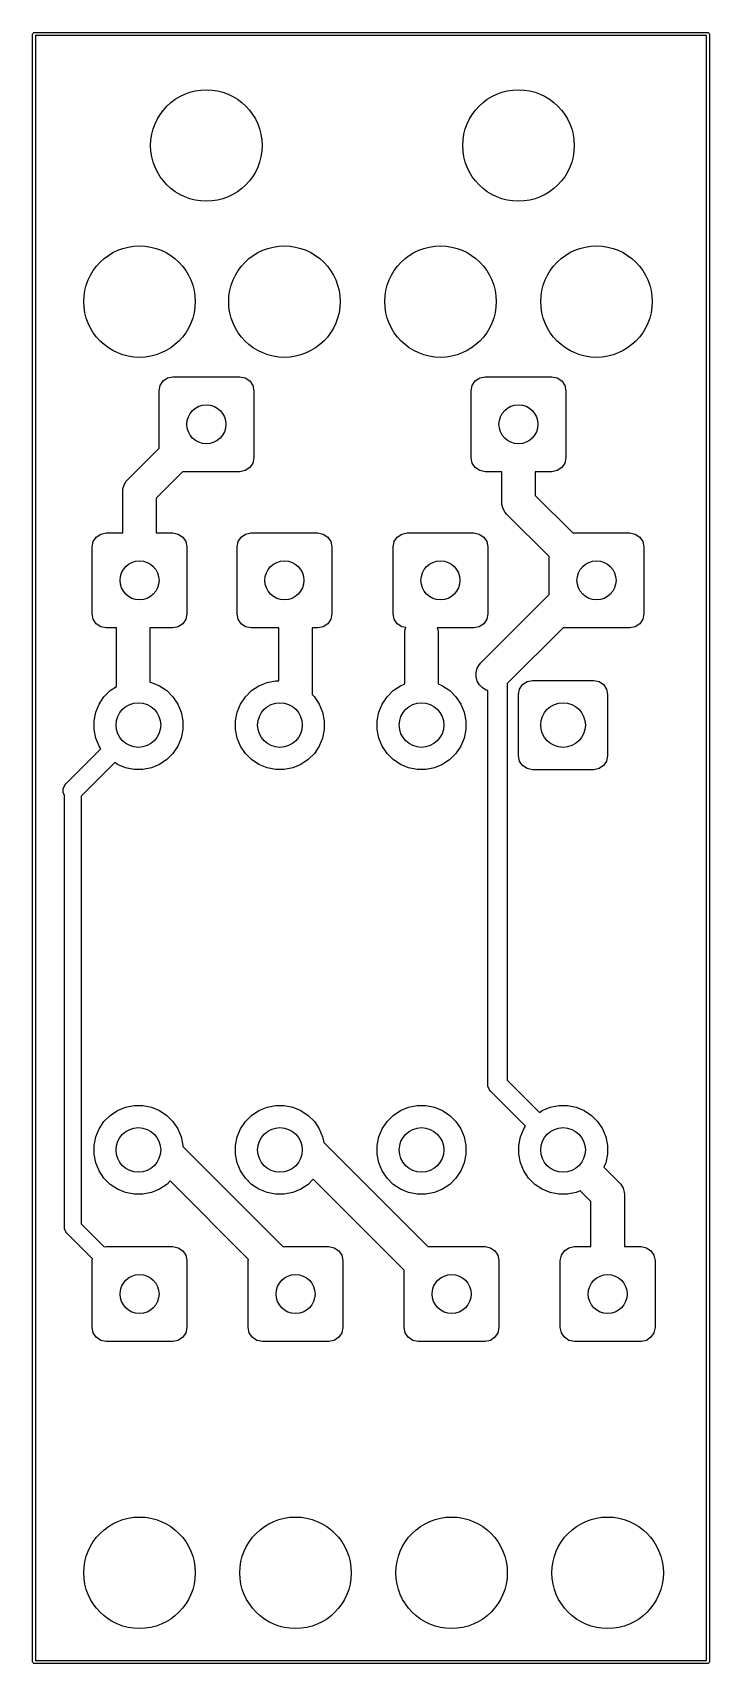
# Model space of a CAD drawing. Extents: x 131.9 to 144, y -91 to -61.8.
import ezdxf

# ---------------------------------------------------------------- set-up
doc = ezdxf.new("R2010")
doc.units = 0
doc.layers.add('BLACK', color=7, linetype='CONTINUOUS')

msp = doc.modelspace()

# ---------------------------------------------------------------- linework, layer by layer
at = {"layer": 'BLACK', "linetype": 'CONTINUOUS'}
for p, q in [((131.881736, -61.8), (131.883639, -61.790433)), ((131.881736, -91), (131.881736, -61.8)), ((131.883639, -61.790433), (131.897169, -61.776903)), ((131.897169, -61.776903), (131.906736, -61.775)), ((131.906736, -61.775), (144.000728, -61.775)), ((131.931736, -61.825), (131.931736, -90.975)), ((143.975728, -61.825), (131.931736, -61.825)), ((143.975728, -90.975), (143.975728, -61.825)), ((144.000728, -61.775), (144.010295, -61.776903)), ((144.010295, -61.776903), (144.023825, -61.790433)), ((144.023825, -61.790433), (144.025728, -61.8)), ((144.025728, -61.8), (144.025728, -91)), ((134.15, -68.2), (134.16903, -68.104329)), ((134.16903, -68.104329), (134.223223, -68.023223)), ((134.223223, -68.023223), (134.304329, -67.96903)), ((134.304329, -67.96903), (134.4, -67.95)), ((134.4, -67.95), (135.6, -67.95)), ((135.6, -67.95), (135.695671, -67.96903)), ((135.695671, -67.96903), (135.776777, -68.023223)), ((135.776777, -68.023223), (135.83097, -68.104329)), ((135.83097, -68.104329), (135.85, -68.2)), ((139.75, -68.2), (139.76903, -68.104329)), ((139.76903, -68.104329), (139.823223, -68.023223)), ((139.823223, -68.023223), (139.904329, -67.96903)), ((139.904329, -67.96903), (140, -67.95)), ((140, -67.95), (141.2, -67.95)), ((141.2, -67.95), (141.295671, -67.96903)), ((141.295671, -67.96903), (141.376777, -68.023223)), ((141.376777, -68.023223), (141.43097, -68.104329)), ((141.43097, -68.104329), (141.45, -68.2)), ((134.15, -69.225736), (134.15, -68.2)), ((135.85, -68.2), (135.85, -69.4)), ((139.75, -69.4), (139.75, -68.2)), ((141.45, -68.2), (141.45, -69.4)), ((133.587868, -69.787868), (134.15, -69.225736)), ((135.776777, -69.576777), (135.695671, -69.63097)), ((135.83097, -69.495671), (135.776777, -69.576777)), ((135.85, -69.4), (135.83097, -69.495671)), ((139.76903, -69.495671), (139.75, -69.4)), ((139.823223, -69.576777), (139.76903, -69.495671)), ((139.904329, -69.63097), (139.823223, -69.576777)), ((141.376777, -69.576777), (141.295671, -69.63097)), ((141.43097, -69.495671), (141.376777, -69.576777)), ((141.45, -69.4), (141.43097, -69.495671)), ((133.502567, -69.960842), (133.522836, -69.885195)), ((133.522836, -69.885195), (133.561994, -69.817372)), ((133.561994, -69.817372), (133.587868, -69.787868)), ((134.574264, -69.65), (134.1, -70.124264)), ((135.6, -69.65), (134.574264, -69.65)), ((135.695671, -69.63097), (135.6, -69.65)), ((140, -69.65), (139.904329, -69.63097)), ((140.3, -69.65), (140, -69.65)), ((140.3, -70.2), (140.3, -69.65)), ((141.2, -69.65), (140.9, -69.65)), ((140.9, -69.65), (140.9, -70.075736)), ((141.295671, -69.63097), (141.2, -69.65)), ((133.5, -70), (133.502567, -69.960842)), ((133.5, -70.75), (133.5, -70)), ((134.1, -70.124264), (134.1, -70.75)), ((140.9, -70.075736), (141.574264, -70.75)), ((140.302567, -70.239158), (140.3, -70.2)), ((140.322836, -70.314805), (140.302567, -70.239158)), ((140.361994, -70.382628), (140.322836, -70.314805)), ((140.387868, -70.412132), (140.361994, -70.382628)), ((141.15, -71.174264), (140.387868, -70.412132)), ((133.023223, -70.823223), (133.104329, -70.76903)), ((133.104329, -70.76903), (133.2, -70.75)), ((133.2, -70.75), (133.5, -70.75)), ((134.1, -70.75), (134.4, -70.75)), ((134.4, -70.75), (134.495671, -70.76903)), ((134.495671, -70.76903), (134.576777, -70.823223)), ((135.623223, -70.823223), (135.704329, -70.76903)), ((135.704329, -70.76903), (135.8, -70.75)), ((135.8, -70.75), (137, -70.75)), ((137, -70.75), (137.095671, -70.76903)), ((137.095671, -70.76903), (137.176777, -70.823223)), ((138.423223, -70.823223), (138.504329, -70.76903)), ((138.504329, -70.76903), (138.6, -70.75)), ((138.6, -70.75), (139.8, -70.75)), ((139.8, -70.75), (139.895671, -70.76903)), ((139.895671, -70.76903), (139.976777, -70.823223)), ((141.574264, -70.75), (142.6, -70.75)), ((142.6, -70.75), (142.695671, -70.76903)), ((142.695671, -70.76903), (142.776777, -70.823223)), ((132.95, -71), (132.96903, -70.904329)), ((132.95, -72.2), (132.95, -71)), ((132.96903, -70.904329), (133.023223, -70.823223)), ((134.576777, -70.823223), (134.63097, -70.904329)), ((134.63097, -70.904329), (134.65, -71)), ((134.65, -71), (134.65, -72.2)), ((135.55, -71), (135.56903, -70.904329)), ((135.55, -72.2), (135.55, -71)), ((135.56903, -70.904329), (135.623223, -70.823223)), ((137.176777, -70.823223), (137.23097, -70.904329)), ((137.23097, -70.904329), (137.25, -71)), ((137.25, -71), (137.25, -72.2)), ((138.35, -71), (138.36903, -70.904329)), ((138.35, -72.2), (138.35, -71)), ((138.36903, -70.904329), (138.423223, -70.823223)), ((139.976777, -70.823223), (140.03097, -70.904329)), ((140.03097, -70.904329), (140.05, -71)), ((140.05, -71), (140.05, -72.2)), ((142.776777, -70.823223), (142.83097, -70.904329)), ((142.83097, -70.904329), (142.85, -71)), ((142.85, -71), (142.85, -72.2)), ((141.15, -71.851734), (141.15, -71.174264)), ((139.92348, -73.078254), (141.15, -71.851734)), ((132.96903, -72.295671), (132.95, -72.2)), ((134.65, -72.2), (134.63097, -72.295671)), ((135.56903, -72.295671), (135.55, -72.2)), ((137.25, -72.2), (137.23097, -72.295671)), ((138.36903, -72.295671), (138.35, -72.2)), ((140.05, -72.2), (140.03097, -72.295671)), ((142.85, -72.2), (142.83097, -72.295671)), ((133.023223, -72.376777), (132.96903, -72.295671)), ((133.104329, -72.43097), (133.023223, -72.376777)), ((133.2, -72.45), (133.104329, -72.43097)), ((133.385, -72.45), (133.2, -72.45)), ((133.385, -73.501412), (133.385, -72.45)), ((134.4, -72.45), (133.985, -72.45)), ((133.985, -72.45), (133.985, -73.424031)), ((134.495671, -72.43097), (134.4, -72.45)), ((134.576777, -72.376777), (134.495671, -72.43097)), ((134.63097, -72.295671), (134.576777, -72.376777)), ((135.623223, -72.376777), (135.56903, -72.295671)), ((135.704329, -72.43097), (135.623223, -72.376777)), ((135.8, -72.45), (135.704329, -72.43097)), ((136.3, -72.45), (135.8, -72.45)), ((136.3, -73.398852), (136.3, -72.45)), ((137, -72.45), (136.9, -72.45)), ((136.9, -72.45), (136.9, -73.649077)), ((137.095671, -72.43097), (137, -72.45)), ((137.176777, -72.376777), (137.095671, -72.43097)), ((137.23097, -72.295671), (137.176777, -72.376777)), ((138.423223, -72.376777), (138.36903, -72.295671)), ((138.504329, -72.43097), (138.423223, -72.376777)), ((138.577394, -72.445503), (138.504329, -72.43097)), ((138.56, -72.54), (138.562567, -72.500842)), ((138.562567, -72.500842), (138.577394, -72.445503)), ((139.8, -72.45), (139.14381, -72.45)), ((139.14381, -72.45), (139.157433, -72.500842)), ((139.157433, -72.500842), (139.16, -72.54)), ((139.895671, -72.43097), (139.8, -72.45)), ((139.976777, -72.376777), (139.895671, -72.43097)), ((140.03097, -72.295671), (139.976777, -72.376777)), ((141.400262, -72.45), (140.399, -73.451262)), ((142.6, -72.45), (141.400262, -72.45)), ((142.695671, -72.43097), (142.6, -72.45)), ((142.776777, -72.376777), (142.695671, -72.43097)), ((142.83097, -72.295671), (142.776777, -72.376777)), ((138.56, -73.45752), (138.56, -72.54)), ((139.16, -72.54), (139.16, -73.45752)), ((139.858448, -73.175581), (139.897606, -73.107758)), ((139.897606, -73.107758), (139.92348, -73.078254)), ((136.087772, -73.429448), (136.241586, -73.398852)), ((136.241586, -73.398852), (136.3, -73.398852)), ((139.838179, -73.251228), (139.858448, -73.175581)), ((139.838179, -73.329544), (139.838179, -73.251228)), ((139.858448, -73.405191), (139.838179, -73.329544)), ((139.897606, -73.473014), (139.858448, -73.405191)), ((140.673223, -73.468223), (140.754329, -73.41403)), ((140.754329, -73.41403), (140.85, -73.395)), ((140.85, -73.395), (141.95, -73.395)), ((141.95, -73.395), (142.045671, -73.41403)), ((142.045671, -73.41403), (142.126777, -73.468223)), ((133.074463, -73.817883), (133.161592, -73.687485)), ((133.161592, -73.687485), (133.272485, -73.576592)), ((133.272485, -73.576592), (133.385, -73.501412)), ((133.985, -73.424031), (134.012228, -73.429448)), ((134.012228, -73.429448), (134.157117, -73.489463)), ((134.157117, -73.489463), (134.287515, -73.576592)), ((134.287515, -73.576592), (134.398408, -73.687485)), ((134.398408, -73.687485), (134.485537, -73.817883)), ((135.614463, -73.817883), (135.701592, -73.687485)), ((135.701592, -73.687485), (135.812485, -73.576592)), ((135.812485, -73.576592), (135.942883, -73.489463)), ((135.942883, -73.489463), (136.087772, -73.429448)), ((136.9, -73.649077), (136.938408, -73.687485)), ((136.938408, -73.687485), (137.025537, -73.817883)), ((138.154463, -73.817883), (138.241592, -73.687485)), ((138.241592, -73.687485), (138.352485, -73.576592)), ((138.352485, -73.576592), (138.482883, -73.489463)), ((138.482883, -73.489463), (138.56, -73.45752)), ((139.16, -73.45752), (139.237117, -73.489463)), ((139.237117, -73.489463), (139.367515, -73.576592)), ((139.367515, -73.576592), (139.478408, -73.687485)), ((139.478408, -73.687485), (139.565537, -73.817883)), ((139.952984, -73.528392), (139.897606, -73.473014)), ((140.020807, -73.56755), (139.952984, -73.528392)), ((140.049, -73.575104), (140.020807, -73.56755)), ((140.049, -80.639), (140.049, -73.575104)), ((140.399, -73.451262), (140.399, -80.566512)), ((140.6, -73.645), (140.61903, -73.549329)), ((140.6, -74.745), (140.6, -73.645)), ((140.61903, -73.549329), (140.673223, -73.468223)), ((142.126777, -73.468223), (142.18097, -73.549329)), ((142.18097, -73.549329), (142.2, -73.645)), ((142.2, -73.645), (142.2, -74.745)), ((132.983852, -74.116586), (133.014448, -73.962772)), ((133.014448, -73.962772), (133.074463, -73.817883)), ((134.485537, -73.817883), (134.545552, -73.962772)), ((134.545552, -73.962772), (134.576148, -74.116586)), ((135.523852, -74.116586), (135.554448, -73.962772)), ((135.554448, -73.962772), (135.614463, -73.817883)), ((137.025537, -73.817883), (137.085552, -73.962772)), ((137.085552, -73.962772), (137.116148, -74.116586)), ((138.063852, -74.116586), (138.094448, -73.962772)), ((138.094448, -73.962772), (138.154463, -73.817883)), ((139.565537, -73.817883), (139.625552, -73.962772)), ((139.625552, -73.962772), (139.656148, -74.116586)), ((132.983852, -74.273414), (132.983852, -74.116586)), ((133.014448, -74.427228), (132.983852, -74.273414)), ((134.576148, -74.273414), (134.545552, -74.427228)), ((134.576148, -74.116586), (134.576148, -74.273414)), ((135.523852, -74.273414), (135.523852, -74.116586)), ((135.554448, -74.427228), (135.523852, -74.273414)), ((137.116148, -74.273414), (137.085552, -74.427228)), ((137.116148, -74.116586), (137.116148, -74.273414)), ((138.063852, -74.273414), (138.063852, -74.116586)), ((138.094448, -74.427228), (138.063852, -74.273414)), ((139.656148, -74.273414), (139.625552, -74.427228)), ((139.656148, -74.116586), (139.656148, -74.273414)), ((133.074463, -74.572117), (133.014448, -74.427228)), ((133.106879, -74.620632), (133.074463, -74.572117)), ((134.485537, -74.572117), (134.398408, -74.702515)), ((134.545552, -74.427228), (134.485537, -74.572117)), ((135.614463, -74.572117), (135.554448, -74.427228)), ((135.701592, -74.702515), (135.614463, -74.572117)), ((137.025537, -74.572117), (136.938408, -74.702515)), ((137.085552, -74.427228), (137.025537, -74.572117)), ((138.154463, -74.572117), (138.094448, -74.427228)), ((138.241592, -74.702515), (138.154463, -74.572117)), ((139.565537, -74.572117), (139.478408, -74.702515)), ((139.625552, -74.427228), (139.565537, -74.572117)), ((132.480256, -75.247256), (133.106879, -74.620632)), ((133.354367, -74.86812), (132.754, -75.468488)), ((133.402883, -74.900537), (133.354367, -74.86812)), ((134.287515, -74.813408), (134.157117, -74.900537)), ((134.398408, -74.702515), (134.287515, -74.813408)), ((135.812485, -74.813408), (135.701592, -74.702515)), ((135.942883, -74.900537), (135.812485, -74.813408)), ((136.827515, -74.813408), (136.697117, -74.900537)), ((136.938408, -74.702515), (136.827515, -74.813408)), ((138.352485, -74.813408), (138.241592, -74.702515)), ((138.482883, -74.900537), (138.352485, -74.813408)), ((139.367515, -74.813408), (139.237117, -74.900537)), ((139.478408, -74.702515), (139.367515, -74.813408)), ((140.61903, -74.840671), (140.6, -74.745)), ((140.673223, -74.921777), (140.61903, -74.840671)), ((142.18097, -74.840671), (142.126777, -74.921777)), ((142.2, -74.745), (142.18097, -74.840671)), ((133.547772, -74.960552), (133.402883, -74.900537)), ((133.701586, -74.991148), (133.547772, -74.960552)), ((133.858414, -74.991148), (133.701586, -74.991148)), ((134.012228, -74.960552), (133.858414, -74.991148)), ((134.157117, -74.900537), (134.012228, -74.960552)), ((136.087772, -74.960552), (135.942883, -74.900537)), ((136.241586, -74.991148), (136.087772, -74.960552)), ((136.398414, -74.991148), (136.241586, -74.991148)), ((136.552228, -74.960552), (136.398414, -74.991148)), ((136.697117, -74.900537), (136.552228, -74.960552)), ((138.627772, -74.960552), (138.482883, -74.900537)), ((138.781586, -74.991148), (138.627772, -74.960552)), ((138.938414, -74.991148), (138.781586, -74.991148)), ((139.092228, -74.960552), (138.938414, -74.991148)), ((139.237117, -74.900537), (139.092228, -74.960552)), ((140.754329, -74.97597), (140.673223, -74.921777)), ((140.85, -74.995), (140.754329, -74.97597)), ((141.95, -74.995), (140.85, -74.995)), ((142.045671, -74.97597), (141.95, -74.995)), ((142.126777, -74.921777), (142.045671, -74.97597)), ((132.432363, -75.336859), (132.458493, -75.273776)), ((132.432363, -75.405141), (132.432363, -75.336859)), ((132.454, -75.457377), (132.432363, -75.405141)), ((132.454, -83.204), (132.454, -75.457377)), ((132.458493, -75.273776), (132.480256, -75.247256)), ((132.754, -75.468488), (132.754, -83.141868)), ((140.052363, -80.673141), (140.049, -80.639)), ((140.078493, -80.736225), (140.052363, -80.673141)), ((140.399, -80.566512), (140.974367, -81.141879)), ((133.547772, -81.049448), (133.701586, -81.018852)), ((133.701586, -81.018852), (133.858414, -81.018852)), ((133.858414, -81.018852), (134.012228, -81.049448)), ((136.087772, -81.049448), (136.241586, -81.018852)), ((136.241586, -81.018852), (136.398414, -81.018852)), ((136.398414, -81.018852), (136.552228, -81.049448)), ((138.627772, -81.049448), (138.781586, -81.018852)), ((138.781586, -81.018852), (138.938414, -81.018852)), ((138.938414, -81.018852), (139.092228, -81.049448)), ((140.078497, -80.736229), (140.078493, -80.736225)), ((140.100256, -80.762744), (140.078497, -80.736229)), ((140.726879, -81.389367), (140.100256, -80.762744)), ((141.167772, -81.049448), (141.321586, -81.018852)), ((141.321586, -81.018852), (141.478414, -81.018852)), ((141.478414, -81.018852), (141.632228, -81.049448)), ((133.074463, -81.437883), (133.161592, -81.307485)), ((133.161592, -81.307485), (133.272485, -81.196592)), ((133.272485, -81.196592), (133.402883, -81.109463)), ((133.402883, -81.109463), (133.547772, -81.049448)), ((134.012228, -81.049448), (134.157117, -81.109463)), ((134.157117, -81.109463), (134.287515, -81.196592)), ((134.287515, -81.196592), (134.398408, -81.307485)), ((134.398408, -81.307485), (134.485537, -81.437883)), ((135.614463, -81.437883), (135.701592, -81.307485)), ((135.701592, -81.307485), (135.812485, -81.196592)), ((135.812485, -81.196592), (135.942883, -81.109463)), ((135.942883, -81.109463), (136.087772, -81.049448)), ((136.552228, -81.049448), (136.697117, -81.109463)), ((136.697117, -81.109463), (136.827515, -81.196592)), ((136.827515, -81.196592), (136.938408, -81.307485)), ((136.938408, -81.307485), (137.025537, -81.437883)), ((138.154463, -81.437883), (138.241592, -81.307485)), ((138.241592, -81.307485), (138.352485, -81.196592)), ((138.352485, -81.196592), (138.482883, -81.109463)), ((138.482883, -81.109463), (138.627772, -81.049448)), ((139.092228, -81.049448), (139.237117, -81.109463)), ((139.237117, -81.109463), (139.367515, -81.196592)), ((139.367515, -81.196592), (139.478408, -81.307485)), ((139.478408, -81.307485), (139.565537, -81.437883)), ((140.974367, -81.141879), (141.022883, -81.109463)), ((141.022883, -81.109463), (141.167772, -81.049448)), ((141.632228, -81.049448), (141.777117, -81.109463)), ((141.777117, -81.109463), (141.907515, -81.196592)), ((141.907515, -81.196592), (142.018408, -81.307485)), ((142.018408, -81.307485), (142.105537, -81.437883)), ((132.983852, -81.736586), (133.014448, -81.582772)), ((133.014448, -81.582772), (133.074463, -81.437883)), ((134.485537, -81.437883), (134.545552, -81.582772)), ((134.545552, -81.582772), (134.576148, -81.736586)), ((135.523852, -81.736586), (135.554448, -81.582772)), ((135.554448, -81.582772), (135.614463, -81.437883)), ((137.025537, -81.437883), (137.085552, -81.582772)), ((137.085552, -81.582772), (137.105048, -81.680784)), ((138.063852, -81.736586), (138.094448, -81.582772)), ((138.094448, -81.582772), (138.154463, -81.437883)), ((139.565537, -81.437883), (139.625552, -81.582772)), ((139.625552, -81.582772), (139.656148, -81.736586)), ((140.603852, -81.736586), (140.634448, -81.582772)), ((140.634448, -81.582772), (140.694463, -81.437883)), ((140.694463, -81.437883), (140.726879, -81.389367)), ((142.105537, -81.437883), (142.165552, -81.582772)), ((142.165552, -81.582772), (142.196148, -81.736586)), ((132.983852, -81.893414), (132.983852, -81.736586)), ((133.014448, -82.047228), (132.983852, -81.893414)), ((134.576148, -81.736586), (134.576148, -81.751884)), ((134.576148, -81.751884), (136.374264, -83.55)), ((135.523852, -81.893414), (135.523852, -81.736586)), ((135.554448, -82.047228), (135.523852, -81.893414)), ((137.105048, -81.680784), (138.974264, -83.55)), ((138.063852, -81.893414), (138.063852, -81.736586)), ((138.094448, -82.047228), (138.063852, -81.893414)), ((139.656148, -81.893414), (139.625552, -82.047228)), ((139.656148, -81.736586), (139.656148, -81.893414)), ((140.603852, -81.893414), (140.603852, -81.736586)), ((140.634448, -82.047228), (140.603852, -81.893414)), ((142.196148, -81.893414), (142.165552, -82.047228)), ((142.196148, -81.736586), (142.196148, -81.893414)), ((133.074463, -82.192117), (133.014448, -82.047228)), ((133.161592, -82.322515), (133.074463, -82.192117)), ((135.614463, -82.192117), (135.554448, -82.047228)), ((135.701592, -82.322515), (135.614463, -82.192117)), ((138.154463, -82.192117), (138.094448, -82.047228)), ((138.241592, -82.322515), (138.154463, -82.192117)), ((139.565537, -82.192117), (139.478408, -82.322515)), ((139.625552, -82.047228), (139.565537, -82.192117)), ((140.694463, -82.192117), (140.634448, -82.047228)), ((140.781592, -82.322515), (140.694463, -82.192117)), ((142.165552, -82.047228), (142.133609, -82.124345)), ((142.133609, -82.124345), (142.412131, -82.402867)), ((133.272485, -82.433408), (133.161592, -82.322515)), ((133.402883, -82.520537), (133.272485, -82.433408)), ((134.287515, -82.433408), (134.157117, -82.520537)), ((134.348329, -82.372593), (134.287515, -82.433408)), ((135.754269, -83.778533), (134.348329, -82.372593)), ((135.812485, -82.433408), (135.701592, -82.322515)), ((135.942883, -82.520537), (135.812485, -82.433408)), ((136.827515, -82.433408), (136.697117, -82.520537)), ((136.918329, -82.342593), (136.827515, -82.433408)), ((138.55, -83.974264), (136.918329, -82.342593)), ((138.352485, -82.433408), (138.241592, -82.322515)), ((138.482883, -82.520537), (138.352485, -82.433408)), ((139.367515, -82.433408), (139.237117, -82.520537)), ((139.478408, -82.322515), (139.367515, -82.433408)), ((140.892485, -82.433408), (140.781592, -82.322515)), ((141.022883, -82.520537), (140.892485, -82.433408)), ((142.412131, -82.402867), (142.437996, -82.432362)), ((142.437996, -82.432362), (142.438005, -82.432371)), ((142.438005, -82.432371), (142.477163, -82.500194)), ((133.547772, -82.580552), (133.402883, -82.520537)), ((133.701586, -82.611148), (133.547772, -82.580552)), ((133.858414, -82.611148), (133.701586, -82.611148)), ((134.012228, -82.580552), (133.858414, -82.611148)), ((134.157117, -82.520537), (134.012228, -82.580552)), ((136.087772, -82.580552), (135.942883, -82.520537)), ((136.241586, -82.611148), (136.087772, -82.580552)), ((136.398414, -82.611148), (136.241586, -82.611148)), ((136.552228, -82.580552), (136.398414, -82.611148)), ((136.697117, -82.520537), (136.552228, -82.580552)), ((138.627772, -82.580552), (138.482883, -82.520537)), ((138.781586, -82.611148), (138.627772, -82.580552)), ((138.938414, -82.611148), (138.781586, -82.611148)), ((139.092228, -82.580552), (138.938414, -82.611148)), ((139.237117, -82.520537), (139.092228, -82.580552)), ((141.167772, -82.580552), (141.022883, -82.520537)), ((141.321586, -82.611148), (141.167772, -82.580552)), ((141.478414, -82.611148), (141.321586, -82.611148)), ((141.632228, -82.580552), (141.478414, -82.611148)), ((141.709345, -82.548609), (141.632228, -82.580552)), ((141.899999, -82.739263), (141.709345, -82.548609)), ((141.9, -83.55), (141.899999, -82.739263)), ((142.477163, -82.500194), (142.497432, -82.575841)), ((142.497432, -82.575841), (142.499999, -82.614999)), ((142.499999, -82.614999), (142.5, -83.55)), ((132.456882, -83.233263), (132.454, -83.204)), ((132.479279, -83.287335), (132.456882, -83.233263)), ((132.497934, -83.310066), (132.479279, -83.287335)), ((132.956282, -83.768414), (132.497934, -83.310066)), ((132.754, -83.141868), (133.168414, -83.556282)), ((133.168414, -83.556282), (133.2, -83.55)), ((133.2, -83.55), (134.4, -83.55)), ((134.4, -83.55), (134.495671, -83.56903)), ((134.495671, -83.56903), (134.576777, -83.623223)), ((134.576777, -83.623223), (134.63097, -83.704329)), ((136.374264, -83.55), (137.2, -83.55)), ((137.2, -83.55), (137.295671, -83.56903)), ((137.295671, -83.56903), (137.376777, -83.623223)), ((137.376777, -83.623223), (137.43097, -83.704329)), ((138.974264, -83.55), (140, -83.55)), ((140, -83.55), (140.095671, -83.56903)), ((140.095671, -83.56903), (140.176777, -83.623223)), ((140.176777, -83.623223), (140.23097, -83.704329)), ((141.36903, -83.704329), (141.423223, -83.623223)), ((141.423223, -83.623223), (141.504329, -83.56903)), ((141.504329, -83.56903), (141.6, -83.55)), ((141.6, -83.55), (141.9, -83.55)), ((142.5, -83.55), (142.8, -83.55)), ((142.8, -83.55), (142.895671, -83.56903)), ((142.895671, -83.56903), (142.976777, -83.623223)), ((142.976777, -83.623223), (143.03097, -83.704329)), ((132.95, -83.8), (132.956282, -83.768414)), ((132.95, -85), (132.95, -83.8)), ((134.63097, -83.704329), (134.65, -83.8)), ((134.65, -83.8), (134.65, -85)), ((135.75, -83.8), (135.754269, -83.778533)), ((135.75, -85), (135.75, -83.8)), ((137.43097, -83.704329), (137.45, -83.8)), ((137.45, -83.8), (137.45, -85)), ((140.23097, -83.704329), (140.25, -83.8)), ((140.25, -83.8), (140.25, -85)), ((141.35, -83.8), (141.36903, -83.704329)), ((141.35, -85), (141.35, -83.8)), ((143.03097, -83.704329), (143.05, -83.8)), ((143.05, -83.8), (143.05, -85)), ((138.55, -85), (138.55, -83.974264)), ((132.96903, -85.095671), (132.95, -85)), ((133.023223, -85.176777), (132.96903, -85.095671)), ((134.63097, -85.095671), (134.576777, -85.176777)), ((134.65, -85), (134.63097, -85.095671)), ((135.76903, -85.095671), (135.75, -85)), ((135.823223, -85.176777), (135.76903, -85.095671)), ((137.43097, -85.095671), (137.376777, -85.176777)), ((137.45, -85), (137.43097, -85.095671)), ((138.56903, -85.095671), (138.55, -85)), ((138.623223, -85.176777), (138.56903, -85.095671)), ((140.23097, -85.095671), (140.176777, -85.176777)), ((140.25, -85), (140.23097, -85.095671)), ((141.36903, -85.095671), (141.35, -85)), ((141.423223, -85.176777), (141.36903, -85.095671)), ((143.03097, -85.095671), (142.976777, -85.176777)), ((143.05, -85), (143.03097, -85.095671)), ((133.104329, -85.23097), (133.023223, -85.176777)), ((133.2, -85.25), (133.104329, -85.23097)), ((134.4, -85.25), (133.2, -85.25)), ((134.495671, -85.23097), (134.4, -85.25)), ((134.576777, -85.176777), (134.495671, -85.23097)), ((135.904329, -85.23097), (135.823223, -85.176777)), ((136, -85.25), (135.904329, -85.23097)), ((137.2, -85.25), (136, -85.25)), ((137.295671, -85.23097), (137.2, -85.25)), ((137.376777, -85.176777), (137.295671, -85.23097)), ((138.704329, -85.23097), (138.623223, -85.176777)), ((138.8, -85.25), (138.704329, -85.23097)), ((140, -85.25), (138.8, -85.25)), ((140.095671, -85.23097), (140, -85.25)), ((140.176777, -85.176777), (140.095671, -85.23097)), ((141.504329, -85.23097), (141.423223, -85.176777)), ((141.6, -85.25), (141.504329, -85.23097)), ((142.8, -85.25), (141.6, -85.25)), ((142.895671, -85.23097), (142.8, -85.25)), ((142.976777, -85.176777), (142.895671, -85.23097)), ((131.883639, -91.009567), (131.881736, -91)), ((131.897169, -91.023097), (131.883639, -91.009567)), ((131.906736, -91.025), (131.897169, -91.023097)), ((144.000728, -91.025), (131.906736, -91.025)), ((131.931736, -90.975), (143.975728, -90.975)), ((144.010295, -91.023097), (144.000728, -91.025)), ((144.023825, -91.009567), (144.010295, -91.023097)), ((144.025728, -91), (144.023825, -91.009567))]:
    msp.add_line(p, q, dxfattribs=at)
at = {"layer": 'BLACK'}
for centre, radius in [((135, -63.8), 1), ((135, -63.8), 1), ((140.6, -63.8), 1), ((140.6, -63.8), 1), ((133.8, -66.6), 1), ((133.8, -66.6), 1), ((136.4, -66.6), 1), ((136.4, -66.6), 1), ((139.2, -66.6), 1), ((139.2, -66.6), 1), ((142, -66.6), 1), ((142, -66.6), 1), ((135, -68.8), 0.35), ((135, -68.8), 0.35), ((140.6, -68.8), 0.35), ((140.6, -68.8), 0.35), ((133.8, -71.6), 0.35), ((133.8, -71.6), 0.35), ((136.4, -71.6), 0.35), ((136.4, -71.6), 0.35), ((139.2, -71.6), 0.35), ((139.2, -71.6), 0.35), ((142, -71.6), 0.35), ((142, -71.6), 0.35), ((133.78, -74.195), 0.4), ((133.78, -74.195), 0.4), ((136.32, -74.195), 0.4), ((136.32, -74.195), 0.4), ((138.86, -74.195), 0.4), ((138.86, -74.195), 0.4), ((141.4, -74.195), 0.4), ((141.4, -74.195), 0.4), ((133.78, -81.815), 0.4), ((133.78, -81.815), 0.4), ((136.32, -81.815), 0.4), ((136.32, -81.815), 0.4), ((138.86, -81.815), 0.4), ((138.86, -81.815), 0.4), ((141.4, -81.815), 0.4), ((141.4, -81.815), 0.4), ((133.8, -84.4), 0.35), ((133.8, -84.4), 0.35), ((136.6, -84.4), 0.35), ((136.6, -84.4), 0.35), ((139.4, -84.4), 0.35), ((139.4, -84.4), 0.35), ((142.2, -84.4), 0.35), ((142.2, -84.4), 0.35), ((133.8, -89.4), 1), ((133.8, -89.4), 1), ((136.6, -89.4), 1), ((136.6, -89.4), 1), ((139.4, -89.4), 1), ((139.4, -89.4), 1), ((142.2, -89.4), 1), ((142.2, -89.4), 1)]:
    msp.add_circle(centre, radius, dxfattribs=at)
at = {"layer": 'WHITE'}
for centre, radius in [((135, -63.8), 0.999999), ((140.6, -63.8), 0.999999), ((133.8, -66.6), 0.999999), ((136.4, -66.6), 0.999999), ((139.2, -66.6), 0.999999), ((142, -66.6), 0.999999), ((135, -68.8), 0.35), ((140.6, -68.8), 0.35), ((133.8, -71.6), 0.35), ((136.4, -71.6), 0.35), ((139.2, -71.6), 0.35), ((142, -71.6), 0.35), ((133.78, -74.195), 0.4), ((136.32, -74.195), 0.4), ((138.86, -74.195), 0.4), ((141.4, -74.195), 0.4), ((133.78, -81.815), 0.4), ((136.32, -81.815), 0.4), ((138.86, -81.815), 0.4), ((141.4, -81.815), 0.4), ((133.8, -84.4), 0.35), ((136.6, -84.4), 0.35), ((139.4, -84.4), 0.35), ((142.2, -84.4), 0.35), ((133.8, -89.4), 0.999999), ((136.6, -89.4), 0.999999), ((139.4, -89.4), 0.999999), ((142.2, -89.4), 0.999999)]:
    msp.add_circle(centre, radius, dxfattribs=at)

doc.saveas('drawing.dxf')
